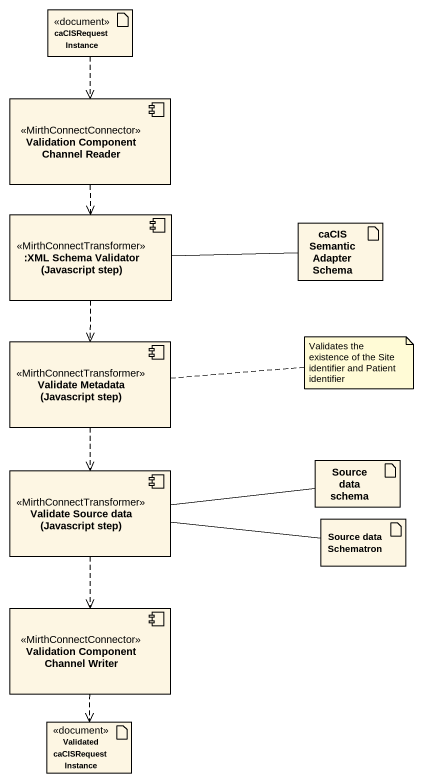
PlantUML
@startuml
artifact "caCISRequest Instance" as caCISRequest_Instance <<document>>
component "Validation Component Channel Reader" as Validation_Component <<MirthConnectConnector>>
component ":XML Schema Validator (Javascript step)" as XML_Schema_Validator <<MirthConnectTransformer>>
artifact "caCIS Semantic Adapter Schema" as caCIS_Semantic_Adapter
component "Validate Metadata (Javascript step)" as Validate_Metadata <<MirthConnectTransformer>>
component "Validate Source data (Javascript step)" as Validate_Source_data <<MirthConnectTransformer>>
artifact "Source data schema" as Source_data_schema
artifact "Source data Schematron" as Source_data_Schematron
component "Validation Component Channel Writer" as Validation_Component_2 <<MirthConnectConnector>>
artifact "Validated caCISRequest Instance" as Validated_caCISRequest <<document>>
caCISRequest_Instance ..> Validation_Component
Validation_Component ..> XML_Schema_Validator
XML_Schema_Validator ..> Validate_Metadata
caCIS_Semantic_Adapter -left- XML_Schema_Validator
Validate_Metadata ..> Validate_Source_data
Validate_Source_data ..> Validation_Component_2
Source_data_schema -left- Validate_Source_data
Source_data_Schematron -left- Validate_Source_data
Validation_Component_2 ..> Validated_caCISRequest
note right of Validate_Metadata : Validates the existence of the Site identifier and Patient identifier
@enduml
